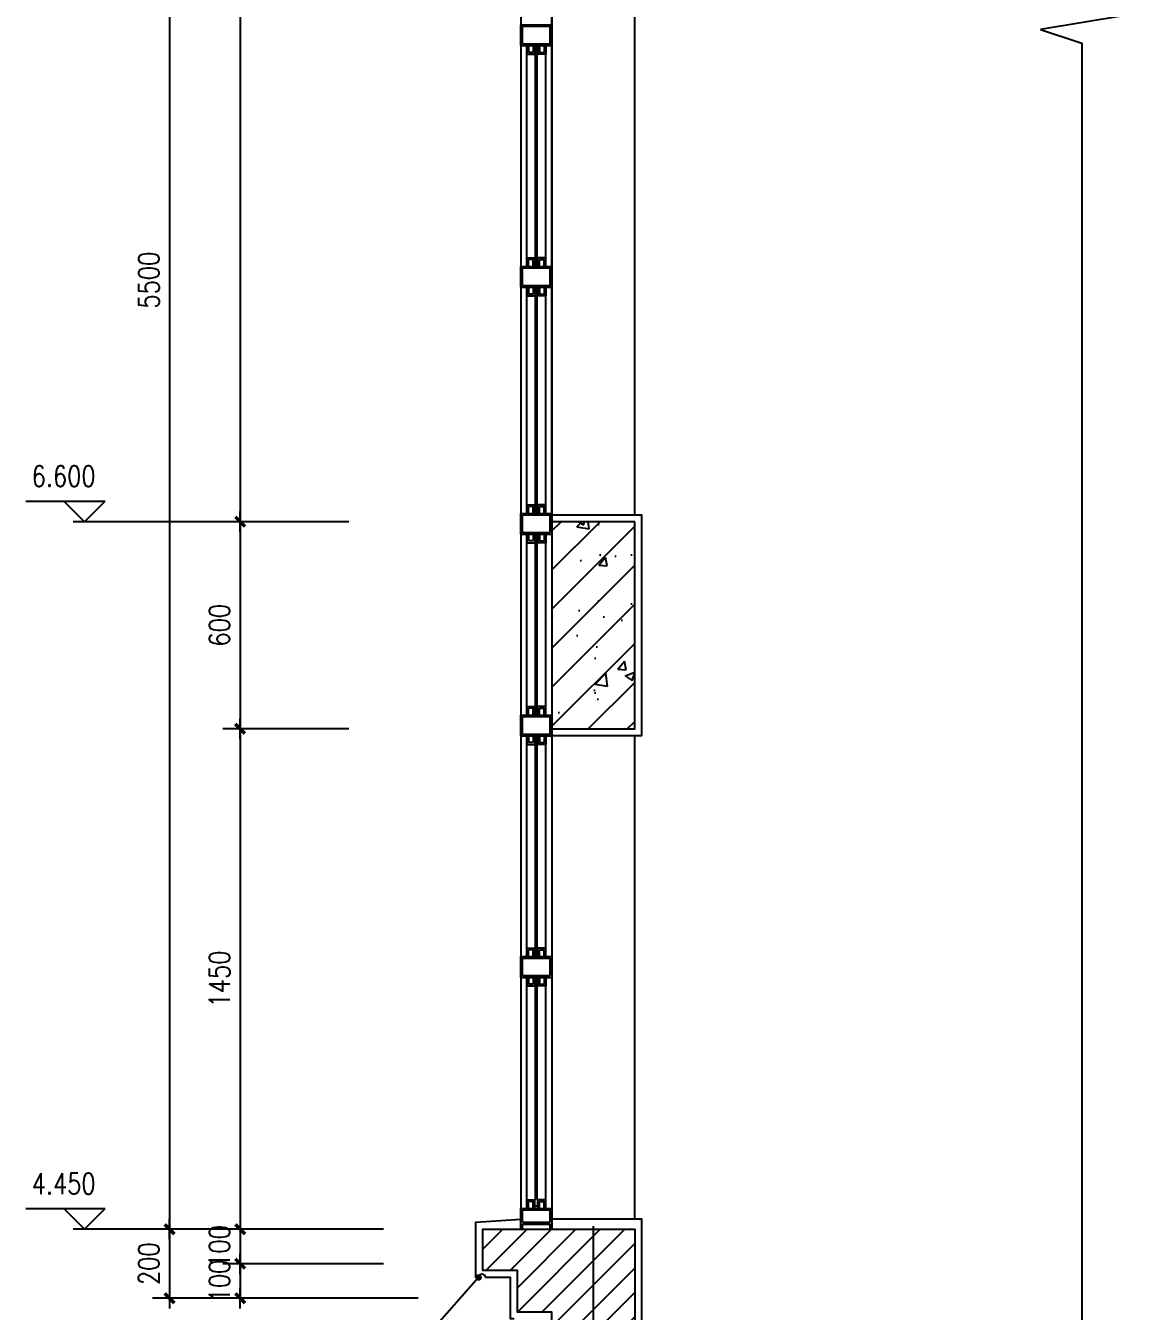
# Model space of a CAD drawing. Extents: x 12400 to 217743, y 90685 to 209848.
# Drawn here: x 102877 to 106057, y 183797 to 187522 of the extents above; entities that cross this region are included whole.
import ezdxf
from ezdxf.enums import TextEntityAlignment as Align

# ---------------------------------------------------------------- set-up
doc = ezdxf.new("R2010")
doc.units = 0
doc.header["$LTSCALE"] = 200
doc.linetypes.add('CONTINOUS', pattern=[0])
doc.linetypes.add('DOTE', pattern=[2.42, 2, -0.2, 0.02, -0.2])
doc.layers.get('0').update_dxf_attribs({"linetype": 'CONTINUOUS'})
doc.layers.get('DEFPOINTS').update_dxf_attribs({"linetype": 'CONTINUOUS'})
for name, color, linetype in [('2', 2, 'CONTINUOUS'), ('4', 4, 'CONTINUOUS'), ('8', 8, 'CONTINUOUS'), ('DOTE', 1, 'DOTE'), ('F1', 121, 'CONTINOUS'), ('HATCH', 8, 'CONTINUOUS'), ('PM-143', 143, 'CONTINUOUS'), ('PM-8', 8, 'CONTINUOUS'), ('PUB_DIM', 3, 'CONTINUOUS'), ('TEXT', 7, 'CONTINUOUS')]:
    doc.layers.add(name, color=color, linetype=linetype)
doc.styles.add('DIM_FONT', font='SIMPLEX', dxfattribs={"width": 0.8})
doc.dimstyles.new('DIMA20', dxfattribs={"dimscale": 0.2, "dimtxt": 300, "dimasz": 1, "dimexe": 250, "dimexo": 300, "dimgap": 150, "dimtad": 1, "dimdec": 0, "dimzin": 0, "dimdsep": 46, "dimtxsty": 'DIM_FONT', "dimblk": '_DIMX', "dimblk1": '_DIMX', "dimblk2": '_DIMX', "dimcen": 2.5, "dimse1": 1, "dimclrt": 7, "dimadec": 0, "dimazin": 0, "dimtfac": 1, "dimtdec": 0, "dimtix": 1, "dimtmove": 2, "dimatfit": 3, "dimldrblk": '_DIMX', "dimfxl": 0, "dimtolj": 1, "dimtzin": 0, "dimarcsym": 0})
doc.dimstyles.new('DIMN150', dxfattribs={"dimscale": 1.5, "dimtxt": 300, "dimasz": 1, "dimexe": 250, "dimexo": 0, "dimgap": 150, "dimtad": 1, "dimdec": 0, "dimzin": 0, "dimdsep": 46, "dimtxsty": 'DIM_FONT', "dimblk": '_DIMX', "dimblk1": '_DIMX', "dimblk2": '_DIMX', "dimsah": 1, "dimcen": 0, "dimclrt": 7, "dimadec": 0, "dimazin": 0, "dimtfac": 1, "dimtdec": 0, "dimtix": 1, "dimtmove": 2, "dimatfit": 3, "dimldrblk": '_DIMX', "dimfxl": 0, "dimtolj": 1, "dimtzin": 0, "dimarcsym": 0})
doc.dimstyles.new('DIMN20', dxfattribs={"dimscale": 0.2, "dimtxt": 300, "dimasz": 1, "dimexe": 250, "dimexo": 300, "dimgap": 150, "dimtad": 1, "dimdec": 0, "dimzin": 0, "dimdsep": 46, "dimtxsty": 'DIM_FONT', "dimblk": '_DIMX', "dimblk1": '_DIMX', "dimblk2": '_DIMX', "dimcen": 2.5, "dimclrt": 7, "dimadec": 0, "dimazin": 0, "dimtfac": 1, "dimtdec": 0, "dimtix": 1, "dimtmove": 2, "dimatfit": 3, "dimldrblk": '_DIMX', "dimfxl": 0, "dimtolj": 1, "dimtzin": 0, "dimarcsym": 0})

# ---------------------------------------------------------------- blocks, each defined once
blk = doc.blocks.new('_DIMX')
blk.add_line((-150, 0), (150, 0))
at = {"const_width": 50}
blk.add_lwpolyline([(-70, -70), (70, 70)], dxfattribs=at)
blk = doc.blocks.new('*D2132')
at = {"layer": 'DEFPOINTS', "color": 0}
for p in [(103913.7, 184035), (103498.3, 183935), (103913.7, 183935)]:
    blk.add_point(p, dxfattribs=at)
at = {"layer": 'PUB_DIM', "color": 0, "lineweight": -2}
for p, q in [((103913.7, 184035), (103448.3, 184035)), ((103498.3, 184035.2), (103498.3, 184035.4)), ((103498.3, 184035), (103498.3, 183935)), ((103913.7, 183935), (103448.3, 183935)), ((103498.3, 183934.8), (103498.3, 183934.6))]:
    blk.add_line(p, q, dxfattribs=at)
at = {"layer": 'PUB_DIM', "color": 0, "lineweight": -2, "xscale": 0.2, "yscale": 0.2, "zscale": 0.2}
for p, rotation in [((103498.3, 184035), 270), ((103498.3, 183935), 90)]:
    blk.add_blockref('_DIMX', p, dxfattribs=dict(at, rotation=rotation))
at = {"layer": 'PUB_DIM', "color": 7, "insert": (103438.3, 183985), "char_height": 60, "attachment_point": 5, "rotation": 90, "style": 'DIM_FONT'}
blk.add_mtext('\\A1;100', dxfattribs=at)
blk = doc.blocks.new('*D2133')
at = {"layer": 'DEFPOINTS', "color": 0}
for p in [(103913.7, 183935), (103498.3, 183835), (104013.7, 183835)]:
    blk.add_point(p, dxfattribs=at)
at = {"layer": 'PUB_DIM', "color": 0, "lineweight": -2}
for p, q in [((103913.7, 183935), (103448.3, 183935)), ((103498.3, 183935.2), (103498.3, 183935.4)), ((103498.3, 183935), (103498.3, 183835)), ((104013.7, 183835), (103448.3, 183835)), ((103498.3, 183834.8), (103498.3, 183834.6))]:
    blk.add_line(p, q, dxfattribs=at)
at = {"layer": 'PUB_DIM', "color": 0, "lineweight": -2, "xscale": 0.2, "yscale": 0.2, "zscale": 0.2}
for p, rotation in [((103498.3, 183935), 270), ((103498.3, 183835), 90)]:
    blk.add_blockref('_DIMX', p, dxfattribs=dict(at, rotation=rotation))
at = {"layer": 'PUB_DIM', "color": 7, "insert": (103438.3, 183885), "char_height": 60, "attachment_point": 5, "rotation": 90, "style": 'DIM_FONT'}
blk.add_mtext('\\A1;100', dxfattribs=at)
blk = doc.blocks.new('*D2135')
at = {"layer": 'DEFPOINTS', "color": 0}
for p in [(103593.7, 186085), (103498.3, 185485), (103813.1, 185485)]:
    blk.add_point(p, dxfattribs=at)
at = {"layer": 'PUB_DIM', "color": 0, "lineweight": -2}
for p, q in [((103593.7, 186085), (103448.3, 186085)), ((103498.3, 186084.8), (103498.3, 185485.2)), ((103813.1, 185485), (103448.3, 185485))]:
    blk.add_line(p, q, dxfattribs=at)
at = {"layer": 'PUB_DIM', "color": 0, "lineweight": -2, "xscale": 0.2, "yscale": 0.2, "zscale": 0.2}
for p, rotation in [((103498.3, 186085), 90), ((103498.3, 185485), 270)]:
    blk.add_blockref('_DIMX', p, dxfattribs=dict(at, rotation=rotation))
at = {"layer": 'PUB_DIM', "color": 7, "insert": (103438.3, 185785), "char_height": 60, "attachment_point": 5, "rotation": 90, "style": 'DIM_FONT'}
blk.add_mtext('\\A1;600', dxfattribs=at)
blk = doc.blocks.new('*D2136')
at = {"layer": 'DEFPOINTS', "color": 0}
for p in [(103593.7, 185485), (103498.3, 184035), (103813.1, 184035)]:
    blk.add_point(p, dxfattribs=at)
at = {"layer": 'PUB_DIM', "color": 0, "lineweight": -2}
for p, q in [((103593.7, 185485), (103448.3, 185485)), ((103498.3, 185484.8), (103498.3, 184035.2)), ((103813.1, 184035), (103448.3, 184035))]:
    blk.add_line(p, q, dxfattribs=at)
at = {"layer": 'PUB_DIM', "color": 0, "lineweight": -2, "xscale": 0.2, "yscale": 0.2, "zscale": 0.2}
for p, rotation in [((103498.3, 185485), 90), ((103498.3, 184035), 270)]:
    blk.add_blockref('_DIMX', p, dxfattribs=dict(at, rotation=rotation))
at = {"layer": 'PUB_DIM', "color": 7, "insert": (103438.3, 184760), "char_height": 60, "attachment_point": 5, "rotation": 90, "style": 'DIM_FONT'}
blk.add_mtext('\\A1;1450', dxfattribs=at)
blk = doc.blocks.new('*D2143')
at = {"layer": 'DEFPOINTS', "color": 0}
for p in [(103913.7, 184035), (103293.9, 183835), (103745.3, 183835)]:
    blk.add_point(p, dxfattribs=at)
at = {"layer": 'PUB_DIM', "color": 0, "lineweight": -2}
for p, q in [((103913.7, 184035), (103243.9, 184035)), ((103293.9, 184034.8), (103293.9, 183835.2)), ((103745.3, 183835), (103243.9, 183835))]:
    blk.add_line(p, q, dxfattribs=at)
at = {"layer": 'PUB_DIM', "color": 0, "lineweight": -2, "xscale": 0.2, "yscale": 0.2, "zscale": 0.2}
for p, rotation in [((103293.9, 184035), 90), ((103293.9, 183835), 270)]:
    blk.add_blockref('_DIMX', p, dxfattribs=dict(at, rotation=rotation))
at = {"layer": 'PUB_DIM', "color": 7, "insert": (103233.9, 183935), "char_height": 60, "attachment_point": 5, "rotation": 90, "style": 'DIM_FONT'}
blk.add_mtext('\\A1;200', dxfattribs=at)
blk = doc.blocks.new('*D2144')
at = {"layer": 'DEFPOINTS', "color": 0}
for p in [(103677.8, 189535), (103293.9, 184035), (103913.7, 184035)]:
    blk.add_point(p, dxfattribs=at)
at = {"layer": 'PUB_DIM', "color": 0, "lineweight": -2}
for p, q in [((103293.9, 189534.8), (103293.9, 184035.2)), ((103913.7, 184035), (103243.9, 184035))]:
    blk.add_line(p, q, dxfattribs=at)
at = {"layer": 'PUB_DIM', "color": 0, "lineweight": -2, "xscale": 0.2, "yscale": 0.2, "zscale": 0.2}
for p, rotation in [((103293.9, 189535), 90), ((103293.9, 184035), 270)]:
    blk.add_blockref('_DIMX', p, dxfattribs=dict(at, rotation=rotation))
at = {"layer": 'PUB_DIM', "color": 7, "insert": (103233.9, 186785), "char_height": 60, "attachment_point": 5, "rotation": 90, "style": 'DIM_FONT'}
blk.add_mtext('\\A1;5500', dxfattribs=at)
blk = doc.blocks.new('*D2145')
at = {"layer": 'DEFPOINTS', "color": 0}
for p in [(103593.7, 189385), (103498.3, 186085), (103813.1, 186085)]:
    blk.add_point(p, dxfattribs=at)
at = {"layer": 'PUB_DIM', "color": 0, "lineweight": -2}
for p, q in [((103498.3, 189384.8), (103498.3, 186085.2)), ((103813.1, 186085), (103448.3, 186085))]:
    blk.add_line(p, q, dxfattribs=at)
at = {"layer": 'PUB_DIM', "color": 0, "lineweight": -2, "xscale": 0.2, "yscale": 0.2, "zscale": 0.2}
for p, rotation in [((103498.3, 189385), 90), ((103498.3, 186085), 270)]:
    blk.add_blockref('_DIMX', p, dxfattribs=dict(at, rotation=rotation))
at = {"layer": 'PUB_DIM', "color": 7, "insert": (103438.3, 187735), "char_height": 60, "attachment_point": 5, "rotation": 90, "style": 'DIM_FONT'}
blk.add_mtext('\\A1;3300', dxfattribs=at)

msp = doc.modelspace()

# ---------------------------------------------------------------- hatches: boundary and pattern name
at = {"layer": 'HATCH'}
h = msp.add_hatch(dxfattribs=at)
h.set_pattern_fill('AN31C', color=256, scale=400, style=0)
h.set_pattern_definition([(45, (-98917.13, 179484.96), (-56.568542, 56.568542), []), (50, (-98917.13, 179484.96), (286.90407, -25.10085), [30, -330]), (355, (-98917.13, 179484.96), (-55.50053, 300.87685), [24, -264]), (100.4514, (-98893.22, 179482.87), (231.40375, 275.7758), [25.49608, -280.45684]), (46.1842, (-98917.13, 179564.96), (426.8964, -66.2076), [45, -495]), (96.6356, (-98881.55, 179559.44), (373.8651, 389.64715), [38.2441, -420.6852]), (351.1842, (-98917.13, 179564.96), (373.8648, 389.6474), [36, -396]), (21, (-98877.13, 179544.96), (238.76282, -161.04756), [30, -330]), (326, (-98877.13, 179544.96), (97.32613, 290.06), [24, -264]), (71.4514, (-98857.23, 179531.54), (336.08905, 129.0122), [25.49608, -280.45684]), (37.5, (-98917.13, 179484.96), (4.86394, 133.15754), [0, -260.8, 0, -268, 0, -265]), (7.5, (-98917.13, 179484.96), (105.22781, 157.76468), [0, -152.8, 0, -254.8, 0, -101]), (327.5, (-99006.33, 179484.96), (213.528974, -9.02195), [0, -100, 0, -312, 0, -414]), (317.5, (-99046.33, 179484.96), (233.27447, 40.042), [0, -130, 0, -207.2, 0, -294])])
h.paths.add_polyline_path([(104641.528, 186084.959), (104401.528, 186084.959), (104401.528, 185484.959), (104641.528, 185484.959)])
h = msp.add_hatch(dxfattribs=at)
h.set_pattern_fill('ANSI31', color=256, scale=400, style=0)
h.set_pattern_definition([(45, (-98917.13, 179484.96), (-35.355339, 35.355339), [])])
h.paths.add_polyline_path([(104201.528, 184034.959), (104201.528, 183914.959), (104301.528, 183914.959), (104301.528, 183794.959), (104401.528, 183794.959), (104401.528, 183508.366), (104641.528, 183508.366), (104641.528, 184034.959)])

# ---------------------------------------------------------------- linework, layer by layer
at = {"layer": '2'}
for points in [[(104401.528, 186084.959), (104401.528, 186104.959), (104661.528, 186104.959), (104661.528, 185464.959), (104401.528, 185464.959), (104401.528, 185484.959)], [(104189.332, 183894.959), (104181.528, 183894.959), (104181.528, 184054.959), (104311.528, 184064.242)], [(104401.528, 184064.959), (104661.528, 184064.959), (104661.528, 183508.366)], [(104291.915, 183774.959), (104281.528, 183774.959), (104281.528, 183894.959), (104209.332, 183894.959)]]:
    msp.add_lwpolyline(points, dxfattribs=at)
msp.add_arc((104199.332, 183894.959), 10, 0, 180, dxfattribs=at)
at = {"layer": '4'}
msp.add_lwpolyline([(104641.528, 186084.959), (104401.528, 186084.959), (104401.528, 185484.959), (104641.528, 185484.959)], close=True, dxfattribs=at)
msp.add_lwpolyline([(104401.528, 183508.366), (104401.528, 183794.959), (104301.528, 183794.959), (104301.528, 183914.959), (104201.528, 183914.959), (104201.528, 184034.959), (104641.528, 184034.959), (104641.528, 183508.366)], dxfattribs=at)
at = {"layer": '8'}
for p, q in [((104401.528, 186069.312), (104401.528, 189264.959)), ((104641.528, 186104.959), (104641.528, 189244.959)), ((104641.528, 184064.959), (104641.528, 185464.959))]:
    msp.add_line(p, q, dxfattribs=at)
at = {"layer": 'DOTE'}
msp.add_line((104521.528, 184043.967), (104521.528, 183110.42), dxfattribs=at)
at = {"layer": 'F1'}
for p, q in [((104311.528, 187464.718), (104311.528, 187524.718)), ((104316.528, 187469.718), (104316.528, 187519.718)), ((104311.528, 187464.718), (104401.528, 187464.718)), ((104316.528, 187469.718), (104396.528, 187469.718)), ((104352.135, 187464.718), (104352.135, 187439.767)), ((104352.135, 187457.153), (104360.921, 187457.153)), ((104360.921, 187464.718), (104360.921, 187439.767)), ((104347.135, 187444.767), (104334.192, 187444.767)), ((104365.921, 187444.767), (104378.863, 187444.767)), ((104311.528, 186764.718), (104311.528, 186824.718)), ((104316.528, 186769.718), (104316.528, 186819.718)), ((104347.135, 186844.669), (104334.192, 186844.669)), ((104352.135, 186824.718), (104352.135, 186849.669)), ((104352.135, 186832.282), (104360.921, 186832.282)), ((104360.921, 186824.718), (104360.921, 186849.669)), ((104365.921, 186844.669), (104378.863, 186844.669)), ((104311.528, 186764.718), (104401.528, 186764.718)), ((104316.528, 186769.718), (104396.528, 186769.718)), ((104347.135, 186744.767), (104334.192, 186744.767)), ((104352.135, 186764.718), (104352.135, 186739.767)), ((104352.135, 186757.153), (104360.921, 186757.153)), ((104360.921, 186764.718), (104360.921, 186739.767)), ((104365.921, 186744.767), (104378.863, 186744.767)), ((104311.528, 186049.071), (104311.528, 186109.071)), ((104347.135, 186129.022), (104334.192, 186129.022)), ((104352.135, 186109.071), (104352.135, 186134.022)), ((104352.135, 186116.635), (104360.921, 186116.635)), ((104360.921, 186109.071), (104360.921, 186134.022)), ((104365.921, 186129.022), (104378.863, 186129.022)), ((104316.528, 186054.071), (104316.528, 186104.071)), ((104311.528, 186049.071), (104401.528, 186049.071)), ((104316.528, 186054.071), (104396.528, 186054.071)), ((104352.135, 186049.071), (104352.135, 186024.12)), ((104352.135, 186041.506), (104360.921, 186041.506)), ((104360.921, 186049.071), (104360.921, 186024.12)), ((104347.135, 186029.12), (104334.192, 186029.12)), ((104365.921, 186029.12), (104378.863, 186029.12)), ((104352.135, 185524.718), (104352.135, 185549.669)), ((104360.921, 185524.718), (104360.921, 185549.669)), ((104311.528, 185464.718), (104311.528, 185524.718)), ((104316.528, 185469.718), (104316.528, 185519.718)), ((104347.135, 185544.669), (104334.192, 185544.669)), ((104352.135, 185532.282), (104360.921, 185532.282)), ((104365.921, 185544.669), (104378.863, 185544.669)), ((104311.528, 185464.718), (104401.528, 185464.718)), ((104316.528, 185469.718), (104396.528, 185469.718)), ((104347.135, 185444.767), (104334.192, 185444.767)), ((104352.135, 185464.718), (104352.135, 185439.767)), ((104352.135, 185457.153), (104360.921, 185457.153)), ((104360.921, 185464.718), (104360.921, 185439.767)), ((104365.921, 185444.767), (104378.863, 185444.767)), ((104347.135, 184844.669), (104334.192, 184844.669)), ((104352.135, 184824.718), (104352.135, 184849.669)), ((104360.921, 184824.718), (104360.921, 184849.669)), ((104365.921, 184844.669), (104378.863, 184844.669)), ((104311.528, 184764.718), (104311.528, 184824.718)), ((104316.528, 184769.718), (104316.528, 184819.718)), ((104352.135, 184832.282), (104360.921, 184832.282)), ((104316.528, 184769.718), (104396.528, 184769.718)), ((104311.528, 184764.718), (104401.528, 184764.718)), ((104347.135, 184744.767), (104334.192, 184744.767)), ((104352.135, 184764.718), (104352.135, 184739.767)), ((104352.135, 184757.153), (104360.921, 184757.153)), ((104360.921, 184764.718), (104360.921, 184739.767)), ((104365.921, 184744.767), (104378.863, 184744.767)), ((104311.528, 184034.959), (104311.528, 184094.959)), ((104347.135, 184114.91), (104334.192, 184114.91)), ((104352.135, 184094.959), (104352.135, 184119.91)), ((104352.135, 184102.523), (104360.921, 184102.523)), ((104360.921, 184094.959), (104360.921, 184119.91)), ((104364.915, 184094.959), (104399.713, 184094.959)), ((104365.921, 184114.91), (104378.863, 184114.91)), ((104316.528, 184054.959), (104316.528, 184089.959)), ((104316.528, 184054.959), (104396.528, 184054.959)), ((104316.528, 184034.959), (104316.528, 184049.959)), ((104316.528, 184049.959), (104396.528, 184049.959))]:
    msp.add_line(p, q, dxfattribs=at)
for points in [[(104311.528, 187524.718), (104401.528, 187524.718), (104401.528, 187524.718), (104401.528, 187464.718)], [(104396.528, 187469.718), (104396.528, 187519.718), (104396.528, 187519.718), (104316.528, 187519.718)], [(104329.192, 187464.718), (104329.192, 187439.767), (104352.135, 187439.767)], [(104334.192, 187464.718), (104334.192, 187444.767)], [(104347.135, 187464.718), (104347.135, 187444.767)], [(104383.863, 187464.718), (104383.863, 187439.767), (104360.921, 187439.767)], [(104365.921, 187464.718), (104365.921, 187444.767)], [(104378.863, 187464.718), (104378.863, 187444.767)], [(104311.528, 186824.718), (104401.528, 186824.718), (104401.528, 186824.718), (104401.528, 186764.718)], [(104396.528, 186769.718), (104396.528, 186819.718), (104396.528, 186819.718), (104316.528, 186819.718)], [(104329.192, 186824.718), (104329.192, 186849.669), (104352.135, 186849.669)], [(104334.192, 186824.718), (104334.192, 186844.669)], [(104347.135, 186824.718), (104347.135, 186844.669)], [(104383.863, 186824.718), (104383.863, 186849.669), (104360.921, 186849.669)], [(104365.921, 186824.718), (104365.921, 186844.669)], [(104378.863, 186824.718), (104378.863, 186844.669)], [(104329.192, 186764.718), (104329.192, 186739.767), (104352.135, 186739.767)], [(104334.192, 186764.718), (104334.192, 186744.767)], [(104347.135, 186764.718), (104347.135, 186744.767)], [(104383.863, 186764.718), (104383.863, 186739.767), (104360.921, 186739.767)], [(104365.921, 186764.718), (104365.921, 186744.767)], [(104378.863, 186764.718), (104378.863, 186744.767)], [(104311.528, 186109.071), (104401.528, 186109.071), (104401.528, 186109.071), (104401.528, 186049.071)], [(104329.192, 186109.071), (104329.192, 186134.022), (104352.135, 186134.022)], [(104334.192, 186109.071), (104334.192, 186129.022)], [(104347.135, 186109.071), (104347.135, 186129.022)], [(104383.863, 186109.071), (104383.863, 186134.022), (104360.921, 186134.022)], [(104365.921, 186109.071), (104365.921, 186129.022)], [(104378.863, 186109.071), (104378.863, 186129.022)], [(104396.528, 186054.071), (104396.528, 186104.071), (104396.528, 186104.071), (104316.528, 186104.071)], [(104329.192, 186049.071), (104329.192, 186024.12), (104352.135, 186024.12)], [(104334.192, 186049.071), (104334.192, 186029.12)], [(104347.135, 186049.071), (104347.135, 186029.12)], [(104383.863, 186049.071), (104383.863, 186024.12), (104360.921, 186024.12)], [(104365.921, 186049.071), (104365.921, 186029.12)], [(104378.863, 186049.071), (104378.863, 186029.12)], [(104329.192, 185524.718), (104329.192, 185549.669), (104352.135, 185549.669)], [(104383.863, 185524.718), (104383.863, 185549.669), (104360.921, 185549.669)], [(104311.528, 185524.718), (104401.528, 185524.718), (104401.528, 185524.718), (104401.528, 185464.718)], [(104396.528, 185469.718), (104396.528, 185519.718), (104396.528, 185519.718), (104316.528, 185519.718)], [(104334.192, 185524.718), (104334.192, 185544.669)], [(104347.135, 185524.718), (104347.135, 185544.669)], [(104365.921, 185524.718), (104365.921, 185544.669)], [(104378.863, 185524.718), (104378.863, 185544.669)], [(104329.192, 185464.718), (104329.192, 185439.767), (104352.135, 185439.767)], [(104334.192, 185464.718), (104334.192, 185444.767)], [(104347.135, 185464.718), (104347.135, 185444.767)], [(104383.863, 185464.718), (104383.863, 185439.767), (104360.921, 185439.767)], [(104365.921, 185464.718), (104365.921, 185444.767)], [(104378.863, 185464.718), (104378.863, 185444.767)], [(104329.192, 184824.718), (104329.192, 184849.669), (104352.135, 184849.669)], [(104334.192, 184824.718), (104334.192, 184844.669)], [(104347.135, 184824.718), (104347.135, 184844.669)], [(104383.863, 184824.718), (104383.863, 184849.669), (104360.921, 184849.669)], [(104365.921, 184824.718), (104365.921, 184844.669)], [(104378.863, 184824.718), (104378.863, 184844.669)], [(104311.528, 184824.718), (104401.528, 184824.718), (104401.528, 184824.718), (104401.528, 184764.718)], [(104396.528, 184769.718), (104396.528, 184819.718), (104396.528, 184819.718), (104316.528, 184819.718)], [(104329.192, 184764.718), (104329.192, 184739.767), (104352.135, 184739.767)], [(104334.192, 184764.718), (104334.192, 184744.767)], [(104347.135, 184764.718), (104347.135, 184744.767)], [(104383.863, 184764.718), (104383.863, 184739.767), (104360.921, 184739.767)], [(104365.921, 184764.718), (104365.921, 184744.767)], [(104378.863, 184764.718), (104378.863, 184744.767)], [(104311.528, 184094.959), (104401.528, 184094.959), (104401.528, 184094.959), (104401.528, 184034.959)], [(104329.192, 184094.959), (104329.192, 184119.91), (104352.135, 184119.91)], [(104334.192, 184094.959), (104334.192, 184114.91)], [(104347.135, 184094.959), (104347.135, 184114.91)], [(104383.863, 184094.959), (104383.863, 184119.91), (104360.921, 184119.91)], [(104365.921, 184094.959), (104365.921, 184114.91)], [(104378.863, 184094.959), (104378.863, 184114.91)], [(104396.528, 184054.959), (104396.528, 184089.959), (104396.528, 184089.959), (104316.528, 184089.959)], [(104396.528, 184034.959), (104396.528, 184049.959)]]:
    msp.add_lwpolyline(points, dxfattribs=at)
at = {"layer": 'PM-143'}
for p, q in [((104329.192, 186824.718), (104329.192, 187464.718)), ((104354.153, 186824.718), (104354.153, 187464.718)), ((104358.843, 186824.718), (104358.843, 187464.718)), ((104383.863, 186824.718), (104383.863, 187464.718)), ((104329.192, 186109.071), (104329.192, 186764.718)), ((104354.153, 186109.071), (104354.153, 186764.718)), ((104358.843, 186109.071), (104358.843, 186764.718)), ((104383.863, 186109.071), (104383.863, 186764.718)), ((104329.192, 185524.718), (104329.192, 186049.071)), ((104354.153, 185524.718), (104354.153, 186049.071)), ((104358.843, 185524.718), (104358.843, 186049.071)), ((104383.863, 185524.718), (104383.863, 186049.071)), ((104329.192, 184824.718), (104329.192, 185464.718)), ((104354.153, 184824.718), (104354.153, 185464.718)), ((104358.843, 184824.718), (104358.843, 185464.718)), ((104383.863, 184824.718), (104383.863, 185464.718)), ((104329.192, 184119.91), (104329.192, 184764.718)), ((104354.153, 184121.928), (104354.153, 184764.718)), ((104358.843, 184121.928), (104358.843, 184764.718)), ((104383.863, 184119.91), (104383.863, 184764.718))]:
    msp.add_line(p, q, dxfattribs=at)
at = {"layer": 'PM-8'}
for p, q in [((104311.528, 189474.959), (104311.528, 184094.959)), ((104401.528, 189474.959), (104401.528, 184094.959))]:
    msp.add_line(p, q, dxfattribs=at)
at = {"layer": 'PUB_DIM'}
for p, q in [((106057.474, 187551.247), (105817.474, 187511.247)), ((105817.474, 187511.247), (105937.474, 187471.247)), ((105937.474, 187471.247), (105937.474, 183389.704)), ((102876.853, 186144.959), (103106.887, 186144.959)), ((102986.887, 186144.959), (103046.887, 186084.959)), ((103046.887, 186084.959), (103106.887, 186144.959)), ((103813.138, 186084.959), (103013.894, 186084.959)), ((102876.853, 184094.959), (103106.887, 184094.959)), ((102986.887, 184094.959), (103046.887, 184034.959)), ((103046.887, 184034.959), (103106.887, 184094.959)), ((103414.12, 184034.959), (103013.894, 184034.959))]:
    msp.add_line(p, q, dxfattribs=at)
for centre, start, end in [((104354.153, 187439.767), 180, 270), ((104358.843, 187439.767), 270, 360), ((104354.153, 186849.669), 90, 180), ((104358.843, 186849.669), 0, 90), ((104354.153, 186739.767), 180, 270), ((104358.843, 186739.767), 270, 360), ((104354.153, 186134.022), 90, 180), ((104358.843, 186134.022), 0, 90), ((104354.153, 186024.12), 180, 270), ((104358.843, 186024.12), 270, 360), ((104354.153, 185549.669), 90, 180), ((104358.843, 185549.669), 0, 90), ((104354.153, 185439.767), 180, 270), ((104358.843, 185439.767), 270, 360), ((104354.153, 184849.669), 90, 180), ((104358.843, 184849.669), 0, 90), ((104354.153, 184739.767), 180, 270), ((104358.843, 184739.767), 270, 360), ((104354.153, 184119.91), 90, 180), ((104358.843, 184119.91), 0, 90)]:
    msp.add_arc(centre, 2.018, start, end, dxfattribs=at)

# ---------------------------------------------------------------- texts
at = {"layer": 'PUB_DIM', "style": 'DIM_FONT', "width": 0.8}
for s, p in [('6.600', (103079.287, 186186.959)), ('4.450', (103079.287, 184136.959))]:
    msp.add_text(s, height=60, dxfattribs=at).set_placement(p, align=Align.RIGHT)

# ---------------------------------------------------------------- dimensions: what is measured, and where the dimension line sits
at = {"layer": 'PUB_DIM'}
for base, p1, p2, angle, dimstyle, picture, middle in [((103293.853, 184034.959), (103677.79, 189534.959), (103913.655, 184034.959), 270, 'DIMA20', '*D2144', (103233.853, 186784.959)), ((103498.303, 186084.959), (103593.655, 189384.959), (103813.138, 186084.959), 270, 'DIMA20', '*D2145', (103438.303, 187734.959)), ((103498.303, 185484.959), (103593.655, 186084.959), (103813.138, 185484.959), 270, 'DIMN20', '*D2135', (103438.303, 185784.959)), ((103498.303, 184034.959), (103593.655, 185484.959), (103813.138, 184034.959), 270, 'DIMN20', '*D2136', (103438.303, 184759.959)), ((103293.853, 183834.959), (103913.655, 184034.959), (103745.307, 183834.959), 90, 'DIMN20', '*D2143', (103233.853, 183934.959)), ((103498.303, 183934.959), (103913.655, 184034.959), (103913.655, 183934.959), 270, 'DIMN20', '*D2132', (103438.303, 183984.959)), ((103498.303, 183834.959), (103913.655, 183934.959), (104013.655, 183834.959), 270, 'DIMN20', '*D2133', (103438.303, 183884.959))]:
    dim = msp.add_linear_dim(base=base, p1=p1, p2=p2, angle=angle, dimstyle=dimstyle, override={"dimexo": 0, "dimblk1": '_DIMX', "dimblk2": '_DIMX', "dimsah": 1}, dxfattribs=at)
    dim.commit()
    dim.dimension.update_dxf_attribs({"geometry": picture, "text_midpoint": middle})

# ---------------------------------------------------------------- leaders
at = {"layer": 'TEXT'}
msp.add_leader([(104189.332, 183894.959, 20.59), (103818.52, 183476.833, 20.59)], dimstyle='DIMN150', override={"dimasz": 50, "dimldrblk": 'DOTSMALL'}, dxfattribs=at)

doc.saveas('drawing.dxf')
